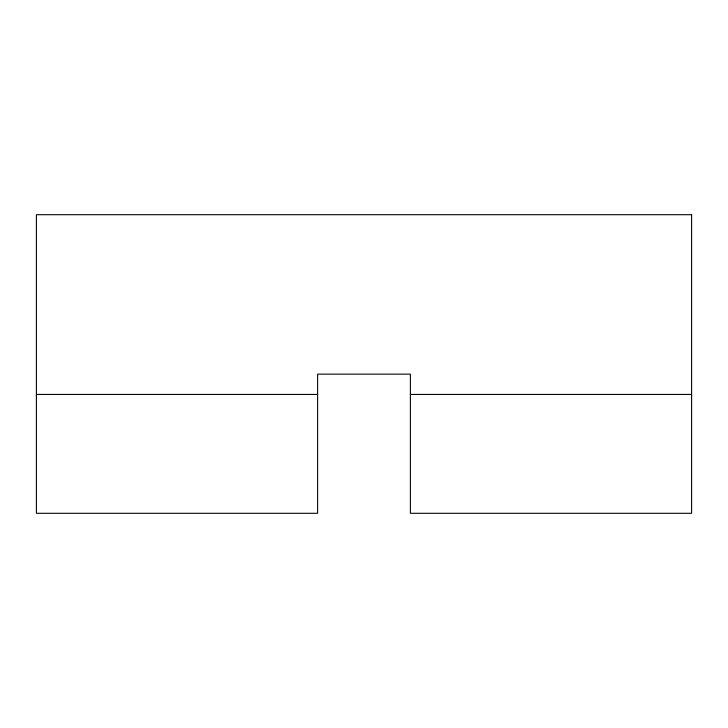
<?xml version="1.0" encoding="UTF-8"?>
<svg xmlns="http://www.w3.org/2000/svg" width="728" height="728" viewBox="0 0 728 728"><rect width="100%" height="100%" fill="white"/><g stroke="black" fill="none" stroke-linecap="round" stroke-linejoin="round"><path stroke-width="1.09" d="M36.4 394.44L317.617 394.44M410.383 394.44L691.6 394.44M691.6 214.696L36.4 214.696L36.4 513.304L317.617 513.304L317.617 374.147L410.383 374.147L410.383 513.304L691.6 513.304L691.6 214.696"/></g></svg>
